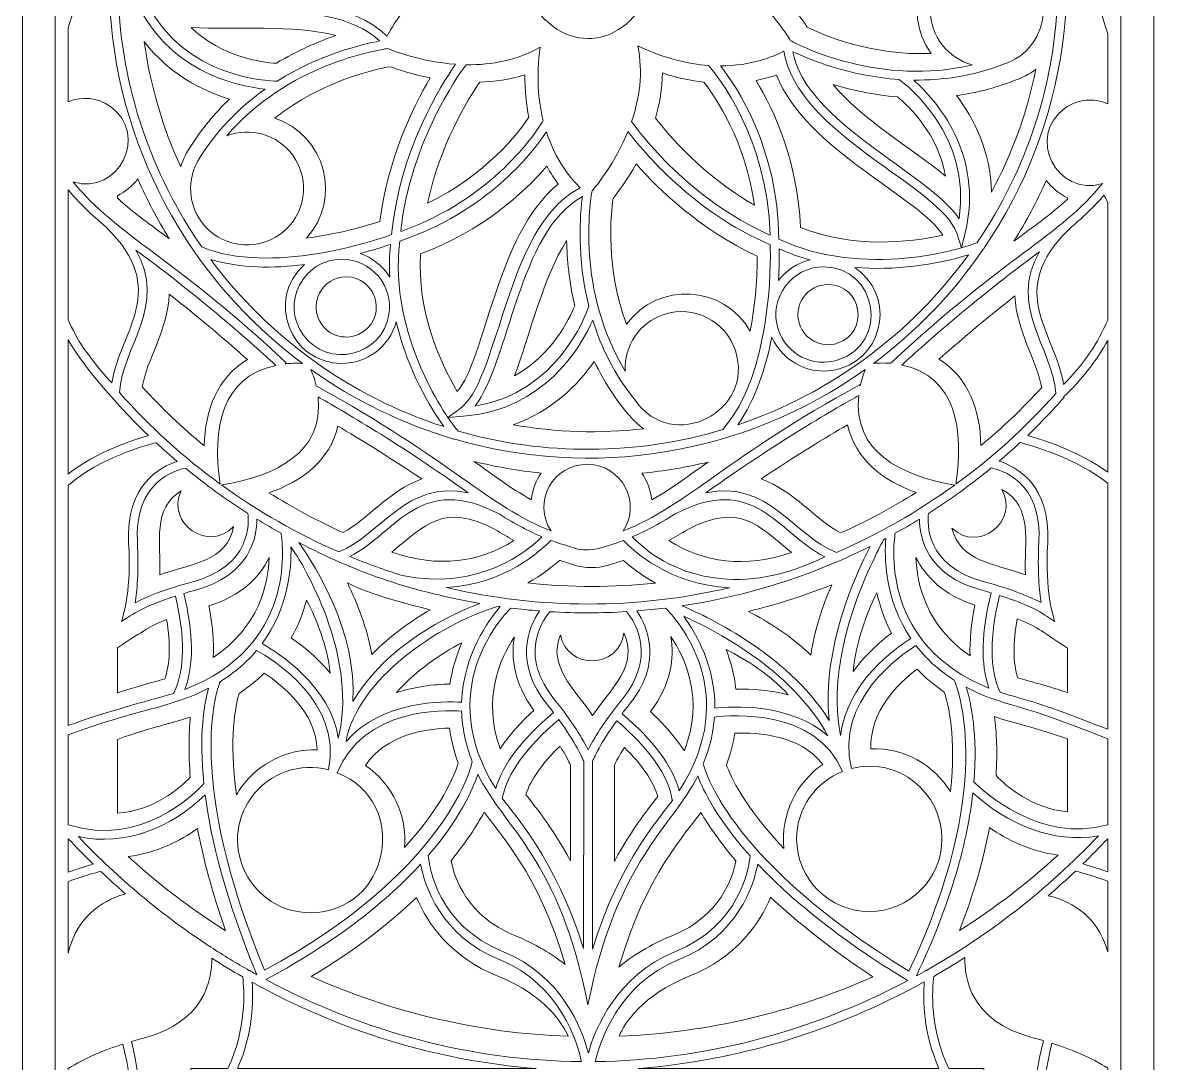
# Model space of a CAD drawing. Header units: inches. Extents: x 67 to 712, y 69 to 701.
# Drawn here: x 455.2 to 712.4, y 188.3 to 424.8 of the extents above; entities that cross this region are included whole.
import ezdxf

# ---------------------------------------------------------------- set-up
doc = ezdxf.new("R2010")
doc.units = ezdxf.units.IN
doc.header["$MEASUREMENT"] = 0
doc.layers.add('_U+0421_U+043B_U+043E_U+0439 1', color=7, linetype='Continuous')

# ---------------------------------------------------------------- blocks, each defined once
blk = doc.blocks.new('block 2')
at = {"layer": '_U+0421_U+043B_U+043E_U+0439 1', "color": 1, "lineweight": 9, "true_color": 0xff0000}
for points, knots in [([(712.3, 608.11), (712.41, 659.44), (670.91, 701.04), (619.58, 701.04), (619.58, 701.04), (549.77, 701.04), (549.77, 701.04), (498.53, 701.04), (455.17, 659.56), (455.18, 608.31), (455.18, 608.31), (455.18, 69.39), (455.18, 69.39), (455.18, 69.39), (556.5, 69.39), (556.5, 69.39), (556.5, 69.39), (556.5, 81.92), (556.5, 81.92), (556.5, 90.67), (563.62, 97.79), (572.36, 97.79), (572.36, 97.79), (596.99, 97.79), (596.99, 97.79), (605.74, 97.79), (612.85, 90.67), (612.85, 81.92), (612.85, 81.92), (612.85, 69.39), (612.85, 69.39), (612.85, 69.39), (712.3, 69.39), (712.3, 69.39), (712.3, 69.39), (712.3, 608.11), (712.3, 608.11), (712.3, 608.11), (712.3, 608.11), (712.3, 608.11)], [0, 0, 0, 0, 1, 1, 1, 2, 2, 2, 3, 3, 3, 4, 4, 4, 5, 5, 5, 6, 6, 6, 7, 7, 7, 8, 8, 8, 9, 9, 9, 10, 10, 10, 11, 11, 11, 12, 12, 12, 13, 13, 13, 13]), ([(661.66, 417.82), (648.11, 417.24), (636.88, 422.13), (633.52, 423.78), (632.49, 425.34), (630.51, 428.13), (627.67, 431.17), (635.1, 434.38), (646.38, 440.49), (656.14, 450.85), (659.6, 449.72), (665.72, 447.48), (671.88, 444.11), (660.04, 441.64), (654.51, 427.74), (661.66, 417.82)], [0, 0, 0, 0, 1, 1, 1, 2, 2, 2, 3, 3, 3, 4, 4, 4, 5, 5, 5, 5]), ([(512.85, 415.58), (509.54, 415.79), (500.51, 416.99), (493.45, 423.68), (503.48, 423.18), (516.74, 424.42), (526.35, 421.89), (522.3, 420.48), (517.61, 418.46), (512.85, 415.58)], [0, 0, 0, 0, 1, 1, 1, 2, 2, 2, 3, 3, 3, 3]), ([(502.18, 407.44), (498.81, 404.21), (495.85, 400.57), (493.54, 396.97), (493.54, 396.97), (493.54, 396.97), (493.54, 396.97), (492.45, 395.45), (491.63, 393.77), (491.1, 392.01), (487.03, 400.92), (484.19, 410.5), (482.8, 420.54), (488.51, 413.09), (495.95, 409.33), (502.18, 407.44)], [0, 0, 0, 0, 1, 1, 1, 2, 2, 2, 3, 3, 3, 4, 4, 4, 5, 5, 5, 5]), ([(536.36, 379.61), (532.89, 378.5), (526.63, 376.71), (519.66, 375.82), (527.82, 384.78), (524.06, 399.28), (512.47, 403.09), (523.1, 411.52), (535.06, 414.17), (538.74, 414.81), (540.5, 414.15), (543.73, 413.07), (547.82, 412.27), (543.7, 405.3), (538.16, 393.73), (536.36, 379.61)], [0, 0, 0, 0, 1, 1, 1, 2, 2, 2, 3, 3, 3, 4, 4, 4, 5, 5, 5, 5]), ([(680.58, 411.64), (682.37, 412.23), (684.02, 413.12), (685.48, 414.23), (683.48, 404.33), (680.04, 394.95), (675.41, 386.3), (675.17, 395.66), (671.36, 403.07), (667.43, 408.25), (671.69, 408.83), (676.1, 409.9), (680.58, 411.64), (680.58, 411.64), (680.58, 411.64), (680.58, 411.64)], [0, 0, 0, 0, 1, 1, 1, 2, 2, 2, 3, 3, 3, 4, 4, 4, 5, 5, 5, 5]), ([(547.2, 383.78), (550.04, 397.05), (556.3, 407.26), (559.07, 411.3), (562.4, 411.4), (565.88, 411.89), (569.33, 412.97), (569.3, 409.43), (569.65, 406.22), (570.24, 403.33), (567.79, 399.67), (560.53, 390.21), (547.2, 383.78)], [0, 0, 0, 0, 1, 1, 1, 2, 2, 2, 3, 3, 3, 4, 4, 4, 4]), ([(621.5, 383.32), (609.77, 390.12), (601.99, 399.23), (599.01, 403.11), (599.94, 406.31), (600.55, 409.77), (600.59, 413.38), (603.95, 412.26), (607.1, 411.6), (610.03, 411.27), (612.75, 407.78), (619.49, 397.88), (621.5, 383.32)], [0, 0, 0, 0, 1, 1, 1, 2, 2, 2, 3, 3, 3, 4, 4, 4, 4]), ([(631.99, 378.27), (631.31, 393.27), (626.13, 404.71), (621.87, 411.7), (623.62, 412.03), (625.19, 412.46), (626.55, 412.91), (633.09, 395.98), (659.47, 384.83), (664.3, 376.5), (656.59, 374.83), (643.96, 373.47), (631.99, 378.27)], [0, 0, 0, 0, 1, 1, 1, 2, 2, 2, 3, 3, 3, 4, 4, 4, 4]), ([(639.39, 410.77), (643.49, 409.52), (648.47, 408.4), (654.02, 407.94), (656.63, 405.8), (663.23, 399.54), (664.97, 389.96), (657.16, 396.26), (645.66, 403.08), (639.39, 410.77)], [0, 0, 0, 0, 1, 1, 1, 2, 2, 2, 3, 3, 3, 3]), ([(574.3, 392.21), (575.16, 390.65), (576.05, 389.29), (576.9, 388.14), (562.82, 376.69), (560.36, 348.15), (553.94, 340.99), (549.97, 347.8), (544.77, 359.39), (545.64, 372.26), (559.69, 377.54), (568.97, 386), (574.3, 392.21)], [0, 0, 0, 0, 1, 1, 1, 2, 2, 2, 3, 3, 3, 4, 4, 4, 4]), ([(620.55, 354.71), (614.51, 365.25), (599.57, 366.05), (592.41, 356.27), (587.69, 368.97), (588.86, 381.16), (589.39, 384.86), (590.56, 386.33), (592.6, 389.07), (594.61, 392.71), (599.97, 386.64), (609.27, 377.78), (622.16, 371.71), (622.16, 367.4), (621.79, 361.13), (620.55, 354.71)], [0, 0, 0, 0, 1, 1, 1, 2, 2, 2, 3, 3, 3, 4, 4, 4, 5, 5, 5, 5]), ([(476.7, 385.46), (478.5, 386.38), (480.1, 387.69), (481.36, 389.31), (483.43, 384.6), (485.82, 380.06), (488.5, 375.71), (484.1, 379), (480.92, 381.12), (476.7, 384.93), (476.7, 384.93), (476.7, 385.46), (476.7, 385.46)], [0, 0, 0, 0, 1, 1, 1, 2, 2, 2, 3, 3, 3, 4, 4, 4, 4]), ([(692.65, 384.66), (688.34, 380.75), (685.09, 378.59), (680.5, 375.15), (683.25, 379.56), (685.71, 384.17), (687.84, 388.96), (689.09, 387.33), (690.66, 386), (692.65, 385.01), (692.65, 385.01), (692.65, 384.66), (692.65, 384.66), (692.65, 384.66), (692.65, 384.66), (692.65, 384.66)], [0, 0, 0, 0, 1, 1, 1, 2, 2, 2, 3, 3, 3, 4, 4, 4, 5, 5, 5, 5]), ([(578.83, 375.27), (578.91, 370.98), (579.39, 365.89), (580.66, 360.48), (579.43, 357.39), (575.5, 349.17), (566.96, 344.53), (570.53, 353.9), (573.46, 366.93), (578.83, 375.27)], [0, 0, 0, 0, 1, 1, 1, 2, 2, 2, 3, 3, 3, 3]), ([(532.74, 354.66), (529.68, 352.44), (525.41, 353.12), (523.19, 356.18), (519.88, 360.73), (523.21, 367.04), (528.71, 367.04), (535.31, 367.04), (538.1, 358.56), (532.74, 354.66)], [0, 0, 0, 0, 1, 1, 1, 2, 2, 2, 3, 3, 3, 3]), ([(640.35, 351.95), (636.76, 350.79), (632.89, 352.76), (631.73, 356.34), (630.3, 360.74), (633.59, 365.3), (638.23, 365.3), (645.98, 365.3), (647.72, 354.35), (640.35, 351.95)], [0, 0, 0, 0, 1, 1, 1, 2, 2, 2, 3, 3, 3, 3]), ([(506.28, 348.25), (499.35, 344.06), (496.64, 336.68), (496.44, 328.62), (491.46, 332.74), (486.76, 337.23), (482.38, 342.05), (483.46, 348.39), (488.16, 354.94), (488.51, 363.09), (495.9, 357.3), (502.11, 351.95), (506.28, 348.25)], [0, 0, 0, 0, 1, 1, 1, 2, 2, 2, 3, 3, 3, 4, 4, 4, 4]), ([(672.98, 328.67), (672.85, 336.68), (670.29, 344.09), (663.44, 348.31), (667.6, 351.98), (673.61, 357.13), (680.71, 362.7), (681.06, 354.65), (685.66, 348.15), (686.8, 341.87), (682.49, 337.14), (677.87, 332.73), (672.98, 328.67)], [0, 0, 0, 0, 1, 1, 1, 2, 2, 2, 3, 3, 3, 4, 4, 4, 4]), ([(566.64, 333.42), (575.5, 336.54), (581.38, 342.47), (585.1, 347.82), (587.35, 343.15), (592.06, 335.48), (596.34, 332.5), (586.37, 331.37), (576.4, 331.69), (566.64, 333.42)], [0, 0, 0, 0, 1, 1, 1, 2, 2, 2, 3, 3, 3, 3]), ([(511.15, 317.96), (518.73, 320.56), (524.96, 325.27), (526.85, 333.09), (531.63, 330.27), (538.39, 326.15), (545.89, 321.11), (538.36, 318.3), (533.61, 311.95), (528.02, 308.91), (522.2, 311.54), (516.56, 314.56), (511.15, 317.96)], [0, 0, 0, 0, 1, 1, 1, 2, 2, 2, 3, 3, 3, 4, 4, 4, 4]), ([(641.1, 308.82), (635.44, 311.81), (630.66, 318.27), (623.05, 321.11), (630.86, 326.35), (637.87, 330.61), (642.67, 333.43), (644.51, 325.53), (650.64, 320.7), (658.26, 318.01), (652.76, 314.54), (647.03, 311.47), (641.1, 308.82)], [0, 0, 0, 0, 1, 1, 1, 2, 2, 2, 3, 3, 3, 4, 4, 4, 4]), ([(557.76, 325.09), (562.74, 323.86), (567.85, 322.97), (573.06, 322.43), (571.81, 320.6), (571.04, 318.52), (570.77, 316.37), (565.59, 319.3), (562.39, 321.83), (557.76, 325.09)], [0, 0, 0, 0, 1, 1, 1, 2, 2, 2, 3, 3, 3, 3]), ([(610.97, 324.93), (606.56, 321.83), (603.33, 319.28), (598.18, 316.37), (597.91, 318.51), (597.14, 320.58), (595.91, 322.39), (601.03, 322.9), (606.06, 323.76), (610.97, 324.93)], [0, 0, 0, 0, 1, 1, 1, 2, 2, 2, 3, 3, 3, 3]), ([(491.23, 318.39), (487.67, 310.9), (497.51, 304.26), (503.14, 310.32), (501.61, 302.25), (493.42, 301.85), (486.34, 299.27), (486.63, 306.81), (484.58, 314.31), (491.23, 318.39)], [0, 0, 0, 0, 1, 1, 1, 2, 2, 2, 3, 3, 3, 3]), ([(683.09, 299.32), (676.02, 301.92), (668.22, 302.3), (666.4, 309.89), (672.4, 304.2), (681.8, 311.45), (677.77, 318.71), (684.97, 314.76), (682.82, 306.85), (683.09, 299.32)], [0, 0, 0, 0, 1, 1, 1, 2, 2, 2, 3, 3, 3, 3]), ([(539.09, 304.48), (546.78, 310.73), (550.83, 315.73), (562.56, 309.62), (564.05, 308.7), (565.47, 307.86), (566.82, 307.12), (559.09, 302.16), (549.66, 300.76), (539.09, 304.48)], [0, 0, 0, 0, 1, 1, 1, 2, 2, 2, 3, 3, 3, 3]), ([(602.09, 307.1), (603.45, 307.85), (604.88, 308.69), (606.38, 309.63), (618.18, 315.77), (622.22, 310.67), (629.97, 304.39), (619.46, 300.71), (609.79, 302.12), (602.09, 307.1)], [0, 0, 0, 0, 1, 1, 1, 2, 2, 2, 3, 3, 3, 3]), ([(497.52, 292.25), (504.85, 294.53), (509.02, 298.76), (511.21, 303.21), (511, 297.23), (508.9, 287.35), (498.49, 280.53), (498.66, 284.05), (498.34, 287.95), (497.52, 292.25)], [0, 0, 0, 0, 1, 1, 1, 2, 2, 2, 3, 3, 3, 3]), ([(569.99, 297.47), (573.14, 299.23), (575.57, 301.11), (577.23, 302.58), (577.29, 302.55), (580.6, 301.52), (580.6, 301.52), (580.6, 301.52), (580.6, 301.49), (580.6, 301.49), (582.72, 300.84), (585.88, 300.74), (588.33, 301.49), (588.33, 301.49), (588.33, 301.49), (588.33, 301.49), (588.33, 301.49), (588.5, 301.57), (591.72, 302.57), (593.38, 301.1), (595.84, 299.2), (599.01, 297.43), (589.2, 296.4), (579.85, 296.4), (569.99, 297.47)], [0, 0, 0, 0, 1, 1, 1, 2, 2, 2, 3, 3, 3, 4, 4, 4, 5, 5, 5, 6, 6, 6, 7, 7, 7, 8, 8, 8, 8]), ([(670.52, 280.87), (660.47, 287.68), (658.43, 297.38), (658.22, 303.28), (660.38, 298.89), (664.46, 294.72), (671.59, 292.42), (670.76, 288.19), (670.4, 284.35), (670.52, 280.87)], [0, 0, 0, 0, 1, 1, 1, 2, 2, 2, 3, 3, 3, 3]), ([(547.81, 291.34), (543.45, 288.81), (538.73, 285.48), (534.56, 281.23), (533.44, 287.31), (531.27, 292.86), (528.98, 297.45), (533.07, 295.51), (536.66, 294.2), (547.81, 291.34)], [0, 0, 0, 0, 1, 1, 1, 2, 2, 2, 3, 3, 3, 3]), ([(634.33, 281.08), (629.81, 285.38), (624.75, 288.61), (620.16, 290.98), (625.52, 292.3), (632.18, 294.28), (639.1, 297.02), (637.06, 292.41), (635.21, 286.97), (634.33, 281.08)], [0, 0, 0, 0, 1, 1, 1, 2, 2, 2, 3, 3, 3, 3]), ([(525.1, 276.95), (522.38, 280.2), (519.23, 282.9), (516.23, 284.95), (517.86, 287.85), (518.97, 290.79), (519.72, 293.58), (522.09, 288.97), (524.36, 283.18), (525.1, 276.95)], [0, 0, 0, 0, 1, 1, 1, 2, 2, 2, 3, 3, 3, 3]), ([(652.65, 286.04), (649.7, 283.83), (646.59, 280.9), (643.98, 277.36), (644.59, 284.04), (646.94, 290.34), (649.33, 295.23), (649.99, 292.3), (651.03, 289.16), (652.65, 286.04)], [0, 0, 0, 0, 1, 1, 1, 2, 2, 2, 3, 3, 3, 3]), ([(476.7, 282.74), (483.22, 286.92), (483.73, 287.45), (487.9, 289.15), (488.85, 283.57), (488.7, 279.04), (487.48, 275.65), (484.84, 274.88), (481.84, 274.15), (476.7, 272.48), (476.7, 272.48), (476.7, 282.74), (476.7, 282.74)], [0, 0, 0, 0, 1, 1, 1, 2, 2, 2, 3, 3, 3, 4, 4, 4, 4]), ([(692.65, 272.56), (686.92, 274.43), (684.14, 275.04), (681.37, 275.88), (680.27, 279.3), (680.24, 283.82), (681.21, 289.33), (685.73, 287.51), (686.21, 286.94), (692.65, 282.62), (692.65, 282.62), (692.65, 272.56), (692.65, 272.56)], [0, 0, 0, 0, 1, 1, 1, 2, 2, 2, 3, 3, 3, 4, 4, 4, 4]), ([(577.43, 285.69), (578.95, 277.53), (590.83, 277.91), (591.82, 286.15), (595.31, 278.75), (588.89, 273.53), (584.72, 267.33), (580.53, 273.59), (574.44, 278.48), (577.43, 285.69)], [0, 0, 0, 0, 1, 1, 1, 2, 2, 2, 3, 3, 3, 3]), ([(555.01, 283.86), (553.82, 281.1), (552.82, 277.95), (552.29, 274.47), (548.61, 274.42), (544.36, 273.88), (540.17, 272.55), (544.59, 277.6), (550.2, 281.31), (555.01, 283.86)], [0, 0, 0, 0, 1, 1, 1, 2, 2, 2, 3, 3, 3, 3]), ([(563.72, 259.79), (559.59, 271.2), (563.64, 280.25), (566.93, 285.14), (566.1, 280.32), (566.95, 274.56), (571.37, 268.5), (568.21, 265.57), (565.66, 262.67), (563.72, 259.79)], [0, 0, 0, 0, 1, 1, 1, 2, 2, 2, 3, 3, 3, 3]), ([(602.5, 285.25), (605.89, 280.33), (610.12, 271.07), (605.58, 259.28), (603.65, 262.24), (601.09, 265.22), (597.88, 268.22), (602.52, 274.43), (603.38, 280.34), (602.5, 285.25)], [0, 0, 0, 0, 1, 1, 1, 2, 2, 2, 3, 3, 3, 3]), ([(615.07, 282.34), (619.69, 280.01), (624.93, 276.66), (629.2, 272.05), (625.09, 273.09), (620.95, 273.42), (617.32, 273.32), (616.93, 276.62), (616.1, 279.65), (615.07, 282.34)], [0, 0, 0, 0, 1, 1, 1, 2, 2, 2, 3, 3, 3, 3]), ([(666.05, 250.05), (662.35, 256.03), (655.7, 260.01), (647.97, 259.77), (647.66, 268.31), (654.26, 274.69), (658.48, 277.88), (660.24, 276.04), (662.28, 274.28), (664.67, 272.66), (665.57, 269.92), (667.45, 262.36), (666.05, 250.05)], [0, 0, 0, 0, 1, 1, 1, 2, 2, 2, 3, 3, 3, 4, 4, 4, 4]), ([(504.36, 272.33), (506.54, 273.78), (508.45, 275.34), (510.11, 276.97), (514.5, 274.04), (521.89, 267.89), (522.11, 259.52), (515.22, 259.7), (508.91, 256.53), (504.95, 251.08), (504.95, 251.08), (504.95, 251.08), (504.95, 251.08), (504.53, 250.49), (504.14, 249.88), (503.78, 249.27), (502.03, 262.22), (503.57, 269.65), (504.36, 272.33)], [0, 0, 0, 0, 1, 1, 1, 2, 2, 2, 3, 3, 3, 4, 4, 4, 5, 5, 5, 6, 6, 6, 6]), ([(476.7, 261.91), (485.46, 264.97), (488.7, 265.4), (493.29, 266.98), (492.94, 263.37), (492.84, 258.83), (493.29, 253.3), (490.85, 250.78), (484.89, 245.65), (476.7, 245.11), (476.7, 245.11), (476.7, 261.91), (476.7, 261.91)], [0, 0, 0, 0, 1, 1, 1, 2, 2, 2, 3, 3, 3, 4, 4, 4, 4]), ([(692.65, 245.46), (684.62, 246.15), (678.8, 251.22), (676.43, 253.67), (676.76, 258.99), (676.53, 263.47), (676.07, 267.07), (680.71, 265.46), (683.93, 265.05), (692.65, 261.99), (692.65, 261.99), (692.65, 245.46), (692.65, 245.46)], [0, 0, 0, 0, 1, 1, 1, 2, 2, 2, 3, 3, 3, 4, 4, 4, 4]), ([(533.07, 255.97), (537.83, 263.07), (546.92, 264.35), (552.21, 264.45), (552.55, 261.91), (553.18, 259.28), (554.17, 256.55), (553.34, 253.81), (550.49, 246.57), (541.98, 237.34), (542.57, 244.66), (539.38, 251.68), (533.07, 255.97)], [0, 0, 0, 0, 1, 1, 1, 2, 2, 2, 3, 3, 3, 4, 4, 4, 4]), ([(628.22, 237.13), (619.19, 246.58), (616.07, 253.5), (615.13, 256.13), (616.05, 258.59), (616.68, 260.98), (617.06, 263.28), (622.35, 263.52), (631.94, 262.9), (637.04, 256.21), (631.01, 252.06), (627.41, 244.89), (628.22, 237.13)], [0, 0, 0, 0, 1, 1, 1, 2, 2, 2, 3, 3, 3, 4, 4, 4, 4]), ([(569.55, 249.37), (570.68, 252.79), (573.28, 256.47), (577.32, 260.37), (578.58, 258.35), (579.33, 256.87), (579.7, 256.07), (579.7, 256.07), (579.69, 234.26), (579.69, 234.26), (575.17, 242.68), (571.34, 247.03), (569.55, 249.37)], [0, 0, 0, 0, 1, 1, 1, 2, 2, 2, 3, 3, 3, 4, 4, 4, 4]), ([(589.7, 256.04), (590.07, 256.83), (590.78, 258.21), (591.94, 260.07), (595.98, 256.11), (598.53, 252.37), (599.55, 248.91), (597.77, 246.63), (594.03, 242.23), (589.69, 234.15), (589.69, 234.15), (589.7, 256.04), (589.7, 256.04)], [0, 0, 0, 0, 1, 1, 1, 2, 2, 2, 3, 3, 3, 4, 4, 4, 4]), ([(560.09, 245.36), (563.35, 240.69), (572.54, 231.31), (578.51, 210.7), (575.51, 213.1), (571.73, 215.41), (566.94, 217.35), (556.07, 221.73), (553.27, 230.62), (552.56, 234.37), (555.93, 238.46), (558.35, 242.19), (560.09, 245.36)], [0, 0, 0, 0, 1, 1, 1, 2, 2, 2, 3, 3, 3, 4, 4, 4, 4]), ([(609.32, 245.29), (611.15, 242.18), (613.72, 238.47), (617.31, 234.29), (616.59, 230.53), (613.76, 221.71), (602.95, 217.35), (597.8, 215.27), (593.8, 212.75), (590.71, 210.16), (596.71, 231.04), (606.21, 240.85), (609.32, 245.29)], [0, 0, 0, 0, 1, 1, 1, 2, 2, 2, 3, 3, 3, 4, 4, 4, 4]), ([(668.13, 218.48), (671.52, 227.22), (673.67, 235.03), (674.95, 241.87), (678.84, 239.11), (684.13, 236.42), (690.53, 235.61), (683.57, 229.21), (676.06, 223.48), (668.13, 218.48)], [0, 0, 0, 0, 1, 1, 1, 2, 2, 2, 3, 3, 3, 3]), ([(494.92, 241.61), (496.19, 234.9), (498.23, 227.18), (501.31, 218.42), (493.48, 223.35), (486.07, 228.99), (479.18, 235.28), (485.65, 236.09), (491, 238.83), (494.92, 241.61)], [0, 0, 0, 0, 1, 1, 1, 2, 2, 2, 3, 3, 3, 3]), ([(544.73, 225.97), (547.27, 219.88), (552.48, 212.4), (563.2, 208.07), (574.07, 203.68), (577.94, 197.25), (579.18, 194.41), (558.86, 195.12), (539.03, 199.81), (520.76, 208), (530.92, 214.11), (538.73, 220.23), (544.73, 225.97)], [0, 0, 0, 0, 1, 1, 1, 2, 2, 2, 3, 3, 3, 4, 4, 4, 4]), ([(606.69, 208.07), (617.47, 212.42), (622.67, 219.96), (625.19, 226.06), (631.09, 220.47), (638.69, 214.35), (648.45, 207.94), (630.38, 199.86), (610.79, 195.21), (590.73, 194.43), (591.99, 197.33), (595.89, 203.71), (606.69, 208.07)], [0, 0, 0, 0, 1, 1, 1, 2, 2, 2, 3, 3, 3, 4, 4, 4, 4])]:
    blk.add_open_spline(points, degree=3, knots=knots, dxfattribs=at)
at = {"layer": '_U+0421_U+043B_U+043E_U+0439 1', "color": 7, "lineweight": 9, "true_color": 0xffffff}
for points, knots in [([(618.58, 694.54), (618.58, 694.54), (548.77, 694.54), (548.77, 694.54), (501.12, 694.54), (462.55, 655.97), (462.55, 608.31), (462.55, 608.31), (462.55, 75.89), (462.55, 75.89), (462.55, 75.89), (549, 75.89), (549, 75.89), (549, 75.89), (549, 81.93), (549, 81.93), (549, 94.26), (559.03, 104.29), (571.36, 104.29), (571.36, 104.29), (595.99, 104.29), (595.99, 104.29), (608.32, 104.29), (618.35, 94.26), (618.35, 81.93), (618.35, 81.93), (618.35, 75.89), (618.35, 75.89), (618.35, 75.89), (704.8, 75.89), (704.8, 75.89), (704.8, 75.89), (704.8, 608.11), (704.8, 608.11), (704.91, 655.84), (666.34, 694.54), (618.58, 694.54)], [0, 0, 0, 0, 1, 1, 1, 2, 2, 2, 3, 3, 3, 4, 4, 4, 5, 5, 5, 6, 6, 6, 7, 7, 7, 8, 8, 8, 9, 9, 9, 10, 10, 10, 11, 11, 11, 12, 12, 12, 12]), ([(465.55, 423.66), (471.78, 443.06), (475.77, 460.75), (476.6, 464.53), (478.02, 465.41), (479.08, 466.34), (479.73, 467), (476.16, 455.53), (474.51, 443.62), (474.85, 431.13), (474.85, 431.13), (474.88, 431.13), (474.88, 431.13), (475.99, 396.85), (493.03, 366.53), (518.82, 347.34), (518, 347.4), (516.58, 347.46), (514.86, 347.27), (514.86, 347.27), (515.05, 347.47), (515.05, 347.47), (490.7, 370.69), (476.41, 376.51), (466.64, 388.61), (477.09, 385.46), (483.9, 399.41), (475.14, 405.77), (472.32, 407.82), (468.65, 408.16), (465.55, 406.81), (465.55, 406.81), (465.55, 423.66), (465.55, 423.66), (465.55, 423.66), (465.55, 423.66), (465.55, 423.66)], [0, 0, 0, 0, 1, 1, 1, 2, 2, 2, 3, 3, 3, 4, 4, 4, 5, 5, 5, 6, 6, 6, 7, 7, 7, 8, 8, 8, 9, 9, 9, 10, 10, 10, 11, 11, 11, 12, 12, 12, 12]), ([(701.8, 406.37), (698.68, 407.79), (694.97, 407.48), (692.08, 405.38), (683.22, 398.94), (690.23, 385.12), (700.59, 388.23), (690.9, 376.22), (678.34, 371.63), (652.48, 347.38), (650.79, 347.52), (649.39, 347.44), (648.57, 347.36), (658.28, 354.59), (666.76, 363.41), (673.6, 373.42), (673.7, 373.49), (673.77, 373.55), (673.81, 373.61), (673.81, 373.61), (673.76, 373.64), (673.76, 373.64), (692.82, 401.69), (697.25, 436.19), (687.59, 467.08), (688.16, 466.57), (689.07, 465.88), (690.4, 465.18), (690.65, 464.18), (694.74, 444.24), (701.8, 422.25), (701.8, 422.25), (701.8, 406.37), (701.8, 406.37), (701.8, 406.37), (701.8, 406.37), (701.8, 406.37)], [0, 0, 0, 0, 1, 1, 1, 2, 2, 2, 3, 3, 3, 4, 4, 4, 5, 5, 5, 6, 6, 6, 7, 7, 7, 8, 8, 8, 9, 9, 9, 10, 10, 10, 11, 11, 11, 12, 12, 12, 12]), ([(513.85, 456.98), (526.21, 440.31), (541.93, 434.58), (547.75, 432.95), (542, 428.75), (539.16, 424.06), (538.02, 421.74), (530.1, 429.65), (515.57, 429.61), (502.66, 429.55), (484.35, 429.48), (484.04, 430.65), (479.1, 434.14), (479.1, 434.14), (480.42, 430.95), (480.42, 430.95), (487.47, 413.88), (503.61, 410.41), (510.3, 409.71), (505.09, 406.03), (500.01, 401.19), (495.92, 394.83), (492.63, 390.44), (492.41, 384.24), (495.8, 379.58), (499.96, 373.85), (508.01, 372.58), (513.74, 376.74), (519.48, 380.91), (520.75, 388.93), (516.58, 394.67), (513.09, 399.48), (506.87, 401.13), (501.58, 399.1), (515.39, 415.32), (535.78, 418.6), (538.19, 418.93), (539.57, 418.36), (545.82, 415.92), (553.59, 415.37), (550.28, 410.65), (540.81, 395.72), (539.05, 376.64), (535.14, 375.23), (511.55, 367.33), (495.88, 373.85), (484.52, 390.19), (477.61, 409.84), (476.89, 431.03), (478.45, 433.93), (492.71, 452.95), (513.85, 456.98)], [0, 0, 0, 0, 1, 1, 1, 2, 2, 2, 3, 3, 3, 4, 4, 4, 5, 5, 5, 6, 6, 6, 7, 7, 7, 8, 8, 8, 9, 9, 9, 10, 10, 10, 11, 11, 11, 12, 12, 12, 13, 13, 13, 14, 14, 14, 15, 15, 15, 16, 16, 16, 17, 17, 17, 17]), ([(627.07, 375.62), (626.86, 396.37), (617.52, 410.24), (613.77, 414.98), (620.87, 415), (625.91, 417.12), (628.21, 418.33), (631.2, 399.47), (663.85, 387.66), (667.49, 376.94), (667.49, 376.94), (668.6, 373.67), (668.6, 373.67), (668.6, 373.67), (669.41, 377.03), (669.41, 377.03), (673.74, 394.98), (662.72, 407.28), (657.72, 411.77), (664.09, 411.68), (671.05, 412.62), (678.1, 415.36), (683.34, 416.98), (687.16, 421.86), (687.16, 427.63), (687.16, 434.71), (681.4, 440.46), (674.32, 440.46), (667.24, 440.46), (661.48, 434.7), (661.48, 427.63), (661.48, 421.69), (665.54, 416.7), (671.02, 415.23), (650.31, 410.22), (631.88, 419.56), (629.73, 420.71), (628.96, 421.97), (625.34, 427.62), (619.37, 432.64), (624.82, 434.51), (641.26, 441.03), (653.9, 455.43), (657.9, 454.26), (681.69, 446.78), (690.5, 432.24), (690.02, 411.02), (683.33, 391.31), (672.17, 374.86), (668.96, 373.37), (646.41, 366.51), (627.07, 375.62)], [0, 0, 0, 0, 1, 1, 1, 2, 2, 2, 3, 3, 3, 4, 4, 4, 5, 5, 5, 6, 6, 6, 7, 7, 7, 8, 8, 8, 9, 9, 9, 10, 10, 10, 11, 11, 11, 12, 12, 12, 13, 13, 13, 14, 14, 14, 15, 15, 15, 16, 16, 16, 17, 17, 17, 17]), ([(589.49, 422.56), (584.59, 420.2), (578.55, 420.79), (573.96, 425.51), (573.96, 425.51), (573.94, 425.41), (573.94, 425.41), (570.17, 429.36), (568.87, 435.28), (571.94, 441.1), (571.94, 441.1), (571.82, 441.08), (571.82, 441.08), (574.37, 445.77), (579.6, 448.96), (586.14, 447.83), (586.14, 447.83), (586.1, 447.93), (586.1, 447.93), (591.37, 446.96), (596, 442.91), (596.93, 436.41), (596.93, 436.41), (597.01, 436.48), (597.01, 436.48), (597.73, 431.1), (595.31, 425.52), (589.4, 422.61), (589.4, 422.61), (589.49, 422.56), (589.49, 422.56)], [0, 0, 0, 0, 1, 1, 1, 2, 2, 2, 3, 3, 3, 4, 4, 4, 5, 5, 5, 6, 6, 6, 7, 7, 7, 8, 8, 8, 9, 9, 9, 10, 10, 10, 10]), ([(536.31, 420.65), (532.33, 419.91), (522.73, 417.63), (513.04, 411.53), (510.89, 411.55), (492.13, 412.23), (483.45, 429.15), (495.45, 424.8), (524.28, 432.02), (536.31, 420.65)], [0, 0, 0, 0, 1, 1, 1, 2, 2, 2, 3, 3, 3, 3]), ([(624.99, 376.54), (606.63, 384.75), (595.54, 399.6), (593.6, 402.34), (595.36, 407.47), (596.28, 413.41), (594.99, 419.57), (601, 416.67), (606.41, 415.4), (611.08, 415.08), (613.04, 412.81), (624.51, 398.66), (625.05, 376.59), (625.05, 376.59), (624.99, 376.62), (624.99, 376.62), (624.99, 376.62), (624.99, 376.54), (624.99, 376.54)], [0, 0, 0, 0, 1, 1, 1, 2, 2, 2, 3, 3, 3, 4, 4, 4, 5, 5, 5, 6, 6, 6, 6]), ([(572.78, 419.24), (571.89, 412.64), (572.36, 407.1), (573.49, 402.56), (571.96, 400.01), (562.07, 384.74), (541.2, 377.38), (541.2, 377.38), (541.21, 377.45), (541.21, 377.45), (541.21, 377.45), (541.13, 377.42), (541.13, 377.42), (543.28, 397.44), (553.99, 412.59), (555.98, 415.26), (561.91, 415.17), (567.66, 416.3), (572.78, 419.24)], [0, 0, 0, 0, 1, 1, 1, 2, 2, 2, 3, 3, 3, 4, 4, 4, 5, 5, 5, 6, 6, 6, 6]), ([(630.25, 418.21), (633.9, 416.47), (643.01, 412.68), (654.43, 411.9), (656.16, 410.63), (670.94, 399.06), (668.01, 380.26), (660.87, 390.83), (633.29, 401.95), (630.25, 418.21)], [0, 0, 0, 0, 1, 1, 1, 2, 2, 2, 3, 3, 3, 3]), ([(574.23, 399.99), (576.45, 393.24), (580.02, 389.09), (581.88, 387.28), (571.9, 382.19), (567.46, 368.34), (563.53, 356.05), (557.96, 338.65), (556.75, 338.7), (551.89, 335.07), (551.89, 335.07), (555.33, 335.34), (555.33, 335.34), (573.74, 336.77), (582.03, 351.04), (584.76, 357.19), (586.64, 351.12), (589.66, 344.82), (594.41, 338.98), (602.82, 326.83), (621.69, 336.37), (617.18, 350.27), (614.99, 357), (607.73, 360.7), (601, 358.51), (595.35, 356.68), (591.86, 351.28), (592.16, 345.61), (581, 363.76), (584.18, 384.17), (584.61, 386.57), (585.58, 387.69), (589.83, 392.88), (592.76, 400.11), (596.22, 395.5), (607.5, 381.88), (625.1, 374.31), (625.22, 370.15), (625.46, 345.21), (614.35, 332.33), (594.77, 326.45), (573.78, 326.34), (554.18, 331.98), (551.98, 334.25), (538.18, 353.75), (540.9, 375.17), (560.58, 381.78), (570.89, 394.96), (574.23, 399.99)], [0, 0, 0, 0, 1, 1, 1, 2, 2, 2, 3, 3, 3, 4, 4, 4, 5, 5, 5, 6, 6, 6, 7, 7, 7, 8, 8, 8, 9, 9, 9, 10, 10, 10, 11, 11, 11, 12, 12, 12, 13, 13, 13, 14, 14, 14, 15, 15, 15, 16, 16, 16, 16]), ([(465.55, 386.78), (467.86, 384.01), (470.75, 381.18), (474.19, 378.31), (488.71, 364.08), (477.42, 355.01), (475.44, 342.94), (473.4, 345.02), (470.78, 348.45), (469.07, 350.78), (469.07, 350.78), (469.06, 350.77), (469.06, 350.77), (467.66, 352.9), (466.49, 355.07), (465.55, 357.28), (465.55, 357.28), (465.55, 386.78), (465.55, 386.78)], [0, 0, 0, 0, 1, 1, 1, 2, 2, 2, 3, 3, 3, 4, 4, 4, 5, 5, 5, 6, 6, 6, 6]), ([(583.87, 360.35), (583.19, 358.32), (576.75, 340.69), (557.97, 337.66), (565.81, 347.72), (567.87, 377.39), (582.4, 385.3), (581.87, 381.29), (581.07, 371.46), (583.87, 360.35)], [0, 0, 0, 0, 1, 1, 1, 2, 2, 2, 3, 3, 3, 3]), ([(701.8, 357.2), (699.68, 352.1), (696.33, 347.18), (691.79, 342.55), (689.8, 354.62), (678.51, 363.69), (693.03, 377.91), (696.14, 380.51), (698.81, 383.08), (701, 385.59), (701.23, 385.13), (701.51, 384.55), (701.8, 383.86), (701.8, 383.86), (701.8, 357.2), (701.8, 357.2)], [0, 0, 0, 0, 1, 1, 1, 2, 2, 2, 3, 3, 3, 4, 4, 4, 5, 5, 5, 5]), ([(500.08, 319.95), (491.77, 325.98), (484.08, 332.94), (477.19, 340.72), (477.79, 351.24), (488.26, 360.54), (480.9, 373.13), (496.57, 361.65), (509.21, 350.16), (512.71, 346.92), (500.3, 344.26), (498.2, 332.6), (500.08, 319.95)], [0, 0, 0, 0, 1, 1, 1, 2, 2, 2, 3, 3, 3, 4, 4, 4, 4]), ([(538.61, 366.98), (536.95, 369.64), (534.59, 371.41), (531.91, 372.33), (534.93, 373.13), (537.33, 373.91), (538.79, 374.42), (538.53, 371.88), (538.49, 369.4), (538.61, 366.98)], [0, 0, 0, 0, 1, 1, 1, 2, 2, 2, 3, 3, 3, 3]), ([(627.13, 373.38), (629.46, 372.35), (631.81, 371.54), (634.15, 370.91), (631.16, 370.17), (628.73, 368.49), (626.99, 366.18), (627.16, 369.3), (627.16, 371.83), (627.13, 373.38)], [0, 0, 0, 0, 1, 1, 1, 2, 2, 2, 3, 3, 3, 3]), ([(519.23, 369.82), (510.37, 362.03), (515.92, 347.36), (527.74, 347.36), (533.4, 347.36), (538.54, 351.11), (540.09, 356.78), (542.19, 347.97), (546.36, 339.33), (550.89, 332.99), (529.52, 339.89), (511.08, 353.35), (497.94, 370.99), (504.68, 368.92), (512.31, 368.96), (519.23, 369.82)], [0, 0, 0, 0, 1, 1, 1, 2, 2, 2, 3, 3, 3, 4, 4, 4, 5, 5, 5, 5]), ([(538.43, 358.5), (536.93, 349.03), (524.63, 346.01), (518.95, 353.83), (513.72, 361.03), (518.98, 371.04), (527.7, 371.04), (534.41, 371.04), (539.47, 365.07), (538.43, 358.5)], [0, 0, 0, 0, 1, 1, 1, 2, 2, 2, 3, 3, 3, 3]), ([(617.72, 333.4), (621.8, 339.18), (624.13, 346.49), (625.45, 353.36), (628.05, 347.36), (634.85, 344.18), (641.2, 346.25), (651.39, 349.56), (653.28, 363.26), (644.31, 369.17), (653.22, 368.45), (662.66, 369.7), (670.19, 372.06), (657.26, 354.24), (638.98, 340.56), (617.72, 333.4)], [0, 0, 0, 0, 1, 1, 1, 2, 2, 2, 3, 3, 3, 4, 4, 4, 5, 5, 5, 5]), ([(667.26, 319.89), (669.19, 332.38), (667.44, 344.36), (655.02, 347), (659.11, 350.77), (671.33, 361.76), (686.32, 372.74), (679.03, 360.27), (689.21, 351.14), (690.01, 340.54), (683.14, 332.79), (675.5, 325.88), (667.26, 319.89)], [0, 0, 0, 0, 1, 1, 1, 2, 2, 2, 3, 3, 3, 4, 4, 4, 4]), ([(637.23, 369.3), (649.54, 369.3), (652.24, 351.94), (640.58, 348.15), (634.9, 346.3), (628.77, 349.42), (626.92, 355.11), (624.65, 362.11), (629.88, 369.3), (637.23, 369.3)], [0, 0, 0, 0, 1, 1, 1, 2, 2, 2, 3, 3, 3, 3]), ([(465.55, 352.73), (469.29, 345.96), (478.31, 336.23), (483.81, 330.95), (480.25, 329.98), (471.95, 327.3), (465.55, 322.21), (465.55, 322.21), (465.55, 352.73), (465.55, 352.73)], [0, 0, 0, 0, 1, 1, 1, 2, 2, 2, 3, 3, 3, 3]), ([(701.8, 322.65), (695.47, 327.31), (687.18, 329.99), (683.62, 330.99), (686.48, 333.75), (689.24, 336.63), (691.89, 339.64), (691.89, 339.64), (691.78, 339.74), (691.78, 339.74), (696.03, 343.8), (699.37, 348.1), (701.8, 352.57), (701.8, 352.57), (701.8, 322.65), (701.8, 322.65)], [0, 0, 0, 0, 1, 1, 1, 2, 2, 2, 3, 3, 3, 4, 4, 4, 5, 5, 5, 5]), ([(645.55, 342.23), (645.55, 342.23), (645.42, 342.47), (645.42, 342.47), (615.99, 326.59), (606.11, 314.93), (591.64, 309.27), (595.94, 315.67), (591.4, 324.33), (583.66, 324.38), (575.78, 324.64), (570.9, 315.83), (575.29, 309.28), (561.04, 314.85), (552.57, 325.39), (521.89, 342.27), (521.5, 343.94), (520.99, 345.25), (520.65, 346.01), (530.67, 338.87), (541.53, 333.61), (553.43, 330.09), (553.43, 330.09), (553.44, 330.11), (553.44, 330.11), (584.16, 321.22), (618.69, 326.03), (646.71, 346), (646.39, 345.24), (645.91, 343.92), (645.55, 342.23)], [0, 0, 0, 0, 1, 1, 1, 2, 2, 2, 3, 3, 3, 4, 4, 4, 5, 5, 5, 6, 6, 6, 7, 7, 7, 8, 8, 8, 9, 9, 9, 10, 10, 10, 10]), ([(522.32, 339.74), (527.17, 337.02), (541.4, 328.79), (556.48, 317.92), (542.41, 320.99), (536.86, 308.57), (527.07, 304.5), (517.66, 308.6), (508.71, 313.71), (500.37, 319.73), (512.93, 321.77), (523.64, 327.18), (522.32, 339.74)], [0, 0, 0, 0, 1, 1, 1, 2, 2, 2, 3, 3, 3, 4, 4, 4, 4]), ([(667.03, 319.72), (658.63, 313.63), (649.61, 308.49), (640.13, 304.39), (630.21, 308.32), (624.67, 321.02), (610.46, 317.92), (626.22, 329.28), (641.05, 337.75), (645.21, 340.08), (643.92, 327.43), (654.4, 321.84), (667.03, 319.72)], [0, 0, 0, 0, 1, 1, 1, 2, 2, 2, 3, 3, 3, 4, 4, 4, 4]), ([(465.55, 319.59), (472.56, 325.85), (483.26, 328.77), (485.54, 329.33), (487.1, 327.88), (488.68, 326.47), (490.29, 325.09), (486.48, 323.87), (478.53, 319.73), (479.27, 306.55), (479.86, 295.91), (478.35, 291.27), (477.62, 288.69), (479.27, 289.77), (482.02, 291.93), (489.89, 294.48), (492.18, 285.04), (492.06, 277.64), (489.52, 272.49), (489.52, 272.49), (489.65, 272.42), (489.65, 272.42), (486.36, 271.34), (475.04, 268.55), (465.55, 265.05), (465.55, 265.05), (465.55, 319.59), (465.55, 319.59), (465.55, 319.59), (465.55, 319.59), (465.55, 319.59)], [0, 0, 0, 0, 1, 1, 1, 2, 2, 2, 3, 3, 3, 4, 4, 4, 5, 5, 5, 6, 6, 6, 7, 7, 7, 8, 8, 8, 9, 9, 9, 10, 10, 10, 10]), ([(701.8, 264.19), (684.65, 271.04), (682.53, 270.88), (677.35, 272.64), (674.95, 277.84), (674.91, 285.23), (677.24, 294.64), (684.99, 292.15), (687.78, 290.03), (689.77, 288.7), (689.33, 290.28), (687.53, 295.14), (688.17, 306.61), (688.9, 319.76), (680.99, 323.91), (677.16, 325.15), (678.77, 326.52), (680.36, 327.93), (681.91, 329.38), (684.25, 328.77), (694.88, 325.78), (701.8, 320.11), (701.8, 320.11), (701.8, 264.19), (701.8, 264.19), (701.8, 264.19), (701.8, 264.19), (701.8, 264.19)], [0, 0, 0, 0, 1, 1, 1, 2, 2, 2, 3, 3, 3, 4, 4, 4, 5, 5, 5, 6, 6, 6, 7, 7, 7, 8, 8, 8, 9, 9, 9, 9]), ([(481.26, 306.66), (480.48, 320.71), (490.23, 323.18), (492.17, 323.54), (496.7, 319.83), (501.43, 316.4), (506.36, 313.27), (506.61, 311.41), (507.34, 301.29), (493.64, 297.67), (487.24, 295.98), (482.99, 294.1), (480.73, 292.94), (481.14, 295.45), (481.63, 300.05), (481.26, 306.66)], [0, 0, 0, 0, 1, 1, 1, 2, 2, 2, 3, 3, 3, 4, 4, 4, 5, 5, 5, 5]), ([(541.43, 299.16), (537.41, 300.42), (533.45, 301.85), (529.56, 303.46), (540.37, 309.12), (545.53, 322.53), (563.49, 313.14), (567.21, 310.8), (570.45, 309.12), (573.22, 307.93), (570.01, 304.77), (558.87, 295.53), (541.43, 299.16)], [0, 0, 0, 0, 1, 1, 1, 2, 2, 2, 3, 3, 3, 4, 4, 4, 4]), ([(593.7, 307.92), (596.47, 309.11), (599.73, 310.79), (603.46, 313.14), (621.48, 322.56), (626.62, 309.02), (637.49, 303.4), (619.33, 294.34), (603.33, 298.16), (593.7, 307.92)], [0, 0, 0, 0, 1, 1, 1, 2, 2, 2, 3, 3, 3, 3]), ([(686.68, 292.98), (684.42, 294.15), (680.2, 296.04), (673.79, 297.73), (660.27, 301.3), (660.81, 311.21), (661.07, 313.24), (666.01, 316.39), (670.77, 319.84), (675.32, 323.59), (677.43, 323.2), (686.95, 320.65), (686.17, 306.72), (685.8, 300.11), (686.27, 295.49), (686.68, 292.98)], [0, 0, 0, 0, 1, 1, 1, 2, 2, 2, 3, 3, 3, 4, 4, 4, 5, 5, 5, 5]), ([(491.81, 295.07), (492.56, 295.29), (493.33, 295.52), (494.15, 295.73), (506.98, 299.12), (508.43, 308.01), (508.42, 311.98), (510.23, 310.87), (512.06, 309.8), (513.91, 308.78), (514.41, 305.72), (517.19, 282.94), (492.02, 273.26), (494.11, 278.75), (494.04, 285.92), (491.81, 295.07)], [0, 0, 0, 0, 1, 1, 1, 2, 2, 2, 3, 3, 3, 4, 4, 4, 5, 5, 5, 5]), ([(674.81, 273.57), (650.57, 283.27), (652.97, 305.32), (653.5, 308.74), (655.36, 309.77), (657.2, 310.84), (659.01, 311.96), (659.02, 307.96), (660.53, 299.16), (673.28, 295.79), (673.99, 295.61), (674.66, 295.42), (675.32, 295.22), (673.07, 286.19), (672.89, 279.07), (674.81, 273.57)], [0, 0, 0, 0, 1, 1, 1, 2, 2, 2, 3, 3, 3, 4, 4, 4, 5, 5, 5, 5]), ([(517.94, 306.63), (530.31, 300.28), (542.1, 295.78), (559.07, 292.81), (552.29, 290.21), (537.83, 283.39), (530.26, 270.49), (531.14, 286.19), (522.06, 300.83), (517.94, 306.63)], [0, 0, 0, 0, 1, 1, 1, 2, 2, 2, 3, 3, 3, 3]), ([(591.72, 307.12), (593.79, 304.94), (602.23, 297.04), (615.82, 296.36), (594.63, 291.44), (572.76, 291.43), (551.55, 296.39), (564.89, 297.21), (573.17, 304.97), (575.22, 307.13), (576.36, 306.7), (580.55, 305.39), (580.78, 305.33), (580.78, 305.33), (580.77, 305.32), (580.77, 305.32), (584, 304.3), (587.87, 305.68), (591.72, 307.12)], [0, 0, 0, 0, 1, 1, 1, 2, 2, 2, 3, 3, 3, 4, 4, 4, 5, 5, 5, 6, 6, 6, 6]), ([(657.06, 284.85), (653.76, 282.77), (642.46, 274.81), (641.08, 262.78), (637.07, 282.5), (649.87, 305.47), (650.94, 307.36), (651.09, 307.43), (651.23, 307.51), (651.38, 307.59), (651.04, 303.53), (651.03, 293.77), (657.06, 284.85)], [0, 0, 0, 0, 1, 1, 1, 2, 2, 2, 3, 3, 3, 4, 4, 4, 4]), ([(516.16, 305.64), (520.56, 299.41), (531.22, 279.46), (526.93, 262.14), (525.16, 274), (513.19, 281.65), (509.61, 283.69), (515.55, 291.73), (516.3, 300.68), (516.16, 305.64)], [0, 0, 0, 0, 1, 1, 1, 2, 2, 2, 3, 3, 3, 3]), ([(638.52, 266.19), (628.76, 281.79), (609.33, 290.48), (605.01, 292.26), (619.9, 294.5), (634.15, 298.96), (647.79, 305.74), (644.42, 299.23), (636.78, 282.37), (638.52, 266.19)], [0, 0, 0, 0, 1, 1, 1, 2, 2, 2, 3, 3, 3, 3]), ([(563.23, 292.15), (563.4, 292.12), (563.58, 292.1), (563.74, 292.08), (561.09, 288.99), (555.33, 281.1), (554.96, 270.33), (551.01, 270.59), (536.82, 270.8), (528.68, 261.45), (531.26, 275.48), (549.51, 288.02), (563.23, 292.15)], [0, 0, 0, 0, 1, 1, 1, 2, 2, 2, 3, 3, 3, 4, 4, 4, 4]), ([(566.14, 291.75), (568.31, 291.48), (570.49, 291.27), (572.67, 291.1), (570.1, 287.27), (566.73, 279.21), (574.52, 269.66), (574.99, 269.09), (575.42, 268.53), (575.84, 267.99), (568.71, 262.01), (564.38, 256.34), (562.7, 250.76), (548.78, 272.87), (563.7, 289.3), (566.14, 291.75)], [0, 0, 0, 0, 1, 1, 1, 2, 2, 2, 3, 3, 3, 4, 4, 4, 5, 5, 5, 5]), ([(583.71, 259.5), (582.57, 261.77), (580.26, 265.78), (576.07, 270.92), (568.26, 280.51), (572.76, 288.15), (574.98, 290.93), (581.16, 290.55), (586.74, 290.59), (592.46, 290.94), (594.68, 288.17), (599.21, 280.52), (591.38, 270.92), (587.19, 265.78), (584.86, 261.77), (583.71, 259.5)], [0, 0, 0, 0, 1, 1, 1, 2, 2, 2, 3, 3, 3, 4, 4, 4, 5, 5, 5, 5]), ([(604.41, 250.22), (602.88, 255.89), (598.6, 261.65), (591.42, 267.74), (591.89, 268.36), (592.39, 268.99), (592.93, 269.66), (600.72, 279.21), (597.36, 287.26), (594.78, 291.1), (596.97, 291.27), (599.14, 291.49), (601.31, 291.76), (603.75, 289.31), (618.94, 272.61), (604.41, 250.22)], [0, 0, 0, 0, 1, 1, 1, 2, 2, 2, 3, 3, 3, 4, 4, 4, 5, 5, 5, 5]), ([(605.44, 289.89), (611.54, 287.17), (630.1, 277.91), (638.21, 262.67), (629.73, 270.23), (616.46, 269.43), (612.51, 269), (612.58, 278.42), (608.45, 285.78), (605.44, 289.89)], [0, 0, 0, 0, 1, 1, 1, 2, 2, 2, 3, 3, 3, 3]), ([(656.62, 209.22), (616.7, 233.69), (610.49, 253.94), (609.88, 256.34), (611.41, 260.09), (612.19, 263.65), (612.43, 266.98), (616.39, 267.46), (635.37, 268.96), (641.56, 254.63), (635.44, 252.21), (631.1, 246.25), (631.1, 239.29), (631.1, 230.18), (638.51, 222.77), (647.62, 222.77), (656.73, 222.77), (664.13, 230.18), (664.13, 239.29), (664.13, 249.86), (654.19, 257.96), (643.6, 255.29), (639.67, 270.66), (654.78, 281.08), (658.23, 283.23), (660.41, 280.4), (663.25, 277.7), (666.94, 275.34), (667.93, 273), (676.32, 250.71), (656.62, 209.22)], [0, 0, 0, 0, 1, 1, 1, 2, 2, 2, 3, 3, 3, 4, 4, 4, 5, 5, 5, 6, 6, 6, 7, 7, 7, 8, 8, 8, 9, 9, 9, 10, 10, 10, 10]), ([(500.05, 275), (503.48, 277.13), (506.21, 279.55), (508.36, 282.11), (511.84, 280.17), (528.08, 270.23), (524.67, 255.01), (518.26, 256.67), (511.28, 254.36), (507.19, 248.73), (499.27, 237.83), (507.11, 222.51), (520.53, 222.51), (538.69, 222.51), (543.42, 247.59), (526.7, 254.33), (532.57, 269.08), (550.91, 268.62), (554.96, 268.33), (555.06, 264.76), (555.78, 260.91), (557.38, 256.83), (556.8, 254.36), (550.48, 231.39), (510.16, 209.41), (492.24, 252.67), (499.13, 272.7), (500.05, 275)], [0, 0, 0, 0, 1, 1, 1, 2, 2, 2, 3, 3, 3, 4, 4, 4, 5, 5, 5, 6, 6, 6, 7, 7, 7, 8, 8, 8, 9, 9, 9, 9]), ([(465.55, 262.91), (480.82, 268.71), (488.57, 268.9), (497.43, 273.52), (496.46, 270.05), (495.21, 263.01), (496.37, 251.85), (494.36, 249.64), (482.15, 237.25), (465.55, 242.47), (465.55, 242.47), (465.55, 262.91), (465.55, 262.91)], [0, 0, 0, 0, 1, 1, 1, 2, 2, 2, 3, 3, 3, 4, 4, 4, 4]), ([(701.8, 242.49), (686.42, 238.16), (673.5, 250.14), (671.39, 252.23), (672.28, 263.01), (670.77, 270.18), (669.65, 273.76), (678.27, 269.17), (677.98, 271.58), (701.8, 262.03), (701.8, 262.03), (701.8, 242.49), (701.8, 242.49), (701.8, 242.49), (701.8, 242.49), (701.8, 242.49)], [0, 0, 0, 0, 1, 1, 1, 2, 2, 2, 3, 3, 3, 4, 4, 4, 5, 5, 5, 5]), ([(582.7, 256.9), (582.7, 256.9), (582.67, 214.34), (582.67, 214.34), (576.23, 234.96), (566.96, 244.62), (564.2, 248.51), (565.31, 254.14), (569.63, 260.15), (577.05, 266.39), (580.87, 261.17), (582.41, 257.64), (582.7, 256.9)], [0, 0, 0, 0, 1, 1, 1, 2, 2, 2, 3, 3, 3, 4, 4, 4, 4]), ([(602.84, 248.12), (602.84, 248.12), (602.99, 248.15), (602.99, 248.15), (600.33, 244.45), (591.11, 234.66), (584.67, 214.24), (584.67, 214.24), (584.7, 256.9), (584.7, 256.9), (585, 257.62), (586.51, 261.04), (590.22, 266.13), (597.62, 259.84), (601.86, 253.78), (602.84, 248.12)], [0, 0, 0, 0, 1, 1, 1, 2, 2, 2, 3, 3, 3, 4, 4, 4, 5, 5, 5, 5]), ([(603.45, 213.64), (590.19, 208.29), (585.33, 196.15), (583.76, 190.61), (582.31, 196.16), (577.69, 208.29), (564.44, 213.64), (549.48, 219.68), (547.59, 232.96), (547.36, 235.48), (554.44, 243.7), (557.43, 250.4), (558.64, 253.96), (564.4, 242.1), (577.26, 234.55), (583.66, 201.55), (590.16, 234.26), (602.92, 242.13), (608.64, 253.61), (609.89, 250.22), (613.01, 243.8), (620.52, 235.43), (620.28, 232.81), (618.32, 219.64), (603.45, 213.64)], [0, 0, 0, 0, 1, 1, 1, 2, 2, 2, 3, 3, 3, 4, 4, 4, 5, 5, 5, 6, 6, 6, 7, 7, 7, 8, 8, 8, 8]), ([(660.62, 209.4), (660.62, 209.4), (660.43, 209.43), (660.43, 209.43), (660.43, 209.41), (660.42, 209.35), (660.4, 209.27), (659.71, 208.88), (659.01, 208.51), (658.31, 208.13), (666.45, 225.22), (669.96, 239.07), (671.15, 249.72), (678.9, 242.75), (689.3, 238.13), (699.7, 239.97), (688.05, 227.73), (674.84, 217.46), (660.62, 209.4)], [0, 0, 0, 0, 1, 1, 1, 2, 2, 2, 3, 3, 3, 4, 4, 4, 5, 5, 5, 6, 6, 6, 6]), ([(508.42, 208.41), (507.96, 208.66), (507.5, 208.9), (507.05, 209.15), (507.03, 209.26), (507.02, 209.34), (507.01, 209.36), (507.01, 209.36), (506.76, 209.32), (506.76, 209.32), (503.78, 211.01), (500.83, 212.81), (497.93, 214.7), (497.92, 214.75), (497.92, 214.79), (497.91, 214.79), (497.91, 214.79), (497.82, 214.77), (497.82, 214.77), (487.05, 221.82), (476.98, 230.2), (467.84, 239.79), (478.51, 237.55), (488.95, 241.76), (496.66, 249.29), (498, 238.99), (501.32, 225.49), (508.42, 208.41)], [0, 0, 0, 0, 1, 1, 1, 2, 2, 2, 3, 3, 3, 4, 4, 4, 5, 5, 5, 6, 6, 6, 7, 7, 7, 8, 8, 8, 9, 9, 9, 9]), ([(465.55, 239.32), (467.41, 237.35), (469.29, 235.4), (471.23, 233.53), (469.89, 233.16), (467.9, 232.57), (465.55, 231.71), (465.55, 231.71), (465.55, 239.32), (465.55, 239.32)], [0, 0, 0, 0, 1, 1, 1, 2, 2, 2, 3, 3, 3, 3]), ([(701.8, 231.78), (699.47, 232.62), (697.49, 233.22), (696.18, 233.59), (698.09, 235.45), (699.96, 237.36), (701.8, 239.32), (701.8, 239.32), (701.8, 231.78), (701.8, 231.78)], [0, 0, 0, 0, 1, 1, 1, 2, 2, 2, 3, 3, 3, 3]), ([(465.55, 229.58), (468.99, 230.88), (471.8, 231.62), (472.92, 231.9), (474.76, 230.16), (476.64, 228.46), (478.55, 226.81), (474.85, 225.77), (467.62, 222.59), (465.55, 213.31), (465.55, 213.31), (465.55, 229.58), (465.55, 229.58)], [0, 0, 0, 0, 1, 1, 1, 2, 2, 2, 3, 3, 3, 4, 4, 4, 4]), ([(510.46, 207.3), (527.27, 216.37), (538.35, 225.57), (545.64, 233.54), (546.55, 228.69), (550.1, 217.27), (563.69, 211.78), (577.54, 206.19), (581.34, 192.66), (582.18, 188.65), (557.3, 188.86), (532.74, 195.39), (510.46, 207.3)], [0, 0, 0, 0, 1, 1, 1, 2, 2, 2, 3, 3, 3, 4, 4, 4, 4]), ([(585.32, 188.66), (586.26, 192.72), (590.37, 206.2), (604.2, 211.78), (617.8, 217.28), (621.35, 228.72), (622.25, 233.56), (629.47, 225.92), (640.25, 216.83), (656.34, 207.06), (634.28, 195.39), (609.96, 188.97), (585.32, 188.66)], [0, 0, 0, 0, 1, 1, 1, 2, 2, 2, 3, 3, 3, 4, 4, 4, 4]), ([(701.8, 213.58), (699.55, 222.58), (692.12, 225.47), (688.27, 226.37), (690.38, 228.18), (692.46, 230.05), (694.5, 231.97), (695.6, 231.69), (698.39, 230.92), (701.8, 229.65), (701.8, 229.65), (701.8, 213.58), (701.8, 213.58), (701.8, 213.58), (701.8, 213.58), (701.8, 213.58)], [0, 0, 0, 0, 1, 1, 1, 2, 2, 2, 3, 3, 3, 4, 4, 4, 5, 5, 5, 5]), ([(479.9, 193.23), (480.78, 193.49), (481.69, 193.75), (482.67, 194.01), (496.67, 197.71), (498.27, 207.45), (498.17, 212.17), (500.49, 210.69), (502.83, 209.27), (505.2, 207.91), (505.56, 204.9), (506.1, 196.02), (501.82, 187.09), (501.82, 187.09), (501.82, 187.09), (501.82, 187.09), (501.82, 187.09), (493.37, 187.09), (493.37, 187.09), (493.37, 187.09), (493.37, 176.06), (493.37, 176.06), (489.72, 172.9), (485.27, 170.31), (480.07, 168.33), (482.54, 174.56), (482.47, 182.74), (479.9, 193.23)], [0, 0, 0, 0, 1, 1, 1, 2, 2, 2, 3, 3, 3, 4, 4, 4, 5, 5, 5, 6, 6, 6, 7, 7, 7, 8, 8, 8, 9, 9, 9, 9]), ([(686.7, 168.66), (679.5, 171.5), (677.8, 175.55), (673.67, 180.73), (673.67, 180.73), (673.67, 187.09), (673.67, 187.09), (673.67, 187.09), (665.67, 187.09), (665.67, 187.09), (661.33, 196.09), (661.89, 205.04), (662.25, 208.02), (664.65, 209.39), (667.02, 210.83), (669.37, 212.33), (669.18, 207.79), (670.5, 197.85), (684.78, 194.08), (685.62, 193.86), (686.42, 193.63), (687.2, 193.4), (684.6, 183.03), (684.43, 174.9), (686.7, 168.66)], [0, 0, 0, 0, 1, 1, 1, 2, 2, 2, 3, 3, 3, 4, 4, 4, 5, 5, 5, 6, 6, 6, 7, 7, 7, 8, 8, 8, 8]), ([(507.34, 206.69), (527.42, 195.57), (549.43, 188.83), (571.91, 187.09), (571.91, 187.09), (504.01, 187.09), (504.01, 187.09), (507.6, 195.1), (507.65, 202.78), (507.34, 206.69)], [0, 0, 0, 0, 1, 1, 1, 2, 2, 2, 3, 3, 3, 3]), ([(663.46, 187.09), (663.46, 187.09), (595.08, 187.09), (595.08, 187.09), (617.73, 188.84), (639.91, 195.62), (660.11, 206.8), (659.79, 202.89), (659.82, 195.16), (663.46, 187.09)], [0, 0, 0, 0, 1, 1, 1, 2, 2, 2, 3, 3, 3, 3]), ([(465.55, 187.08), (469.2, 189.48), (473.85, 191.31), (477.98, 192.64), (480.6, 181.89), (480.47, 173.47), (477.58, 167.62), (477.58, 167.62), (477.77, 167.52), (477.77, 167.52), (473.92, 166.24), (473.79, 166.44), (465.55, 164.02), (465.55, 164.02), (465.55, 187.08), (465.55, 187.08), (465.55, 187.08), (465.55, 187.08), (465.55, 187.08)], [0, 0, 0, 0, 1, 1, 1, 2, 2, 2, 3, 3, 3, 4, 4, 4, 5, 5, 5, 6, 6, 6, 6]), ([(701.8, 163.86), (694.16, 166.48), (693.55, 166.26), (689.25, 167.72), (686.49, 173.64), (686.44, 182.08), (689.12, 192.82), (693.31, 191.48), (698.13, 189.59), (701.8, 187.14), (701.8, 187.14), (701.8, 163.86), (701.8, 163.86)], [0, 0, 0, 0, 1, 1, 1, 2, 2, 2, 3, 3, 3, 4, 4, 4, 4])]:
    blk.add_open_spline(points, degree=3, knots=knots, dxfattribs=at)

msp = doc.modelspace()

# ---------------------------------------------------------------- block references
at = {"layer": '_U+0421_U+043B_U+043E_U+0439 1'}
msp.add_blockref('block 2', (0, 0), dxfattribs=at)

doc.saveas('drawing.dxf')
